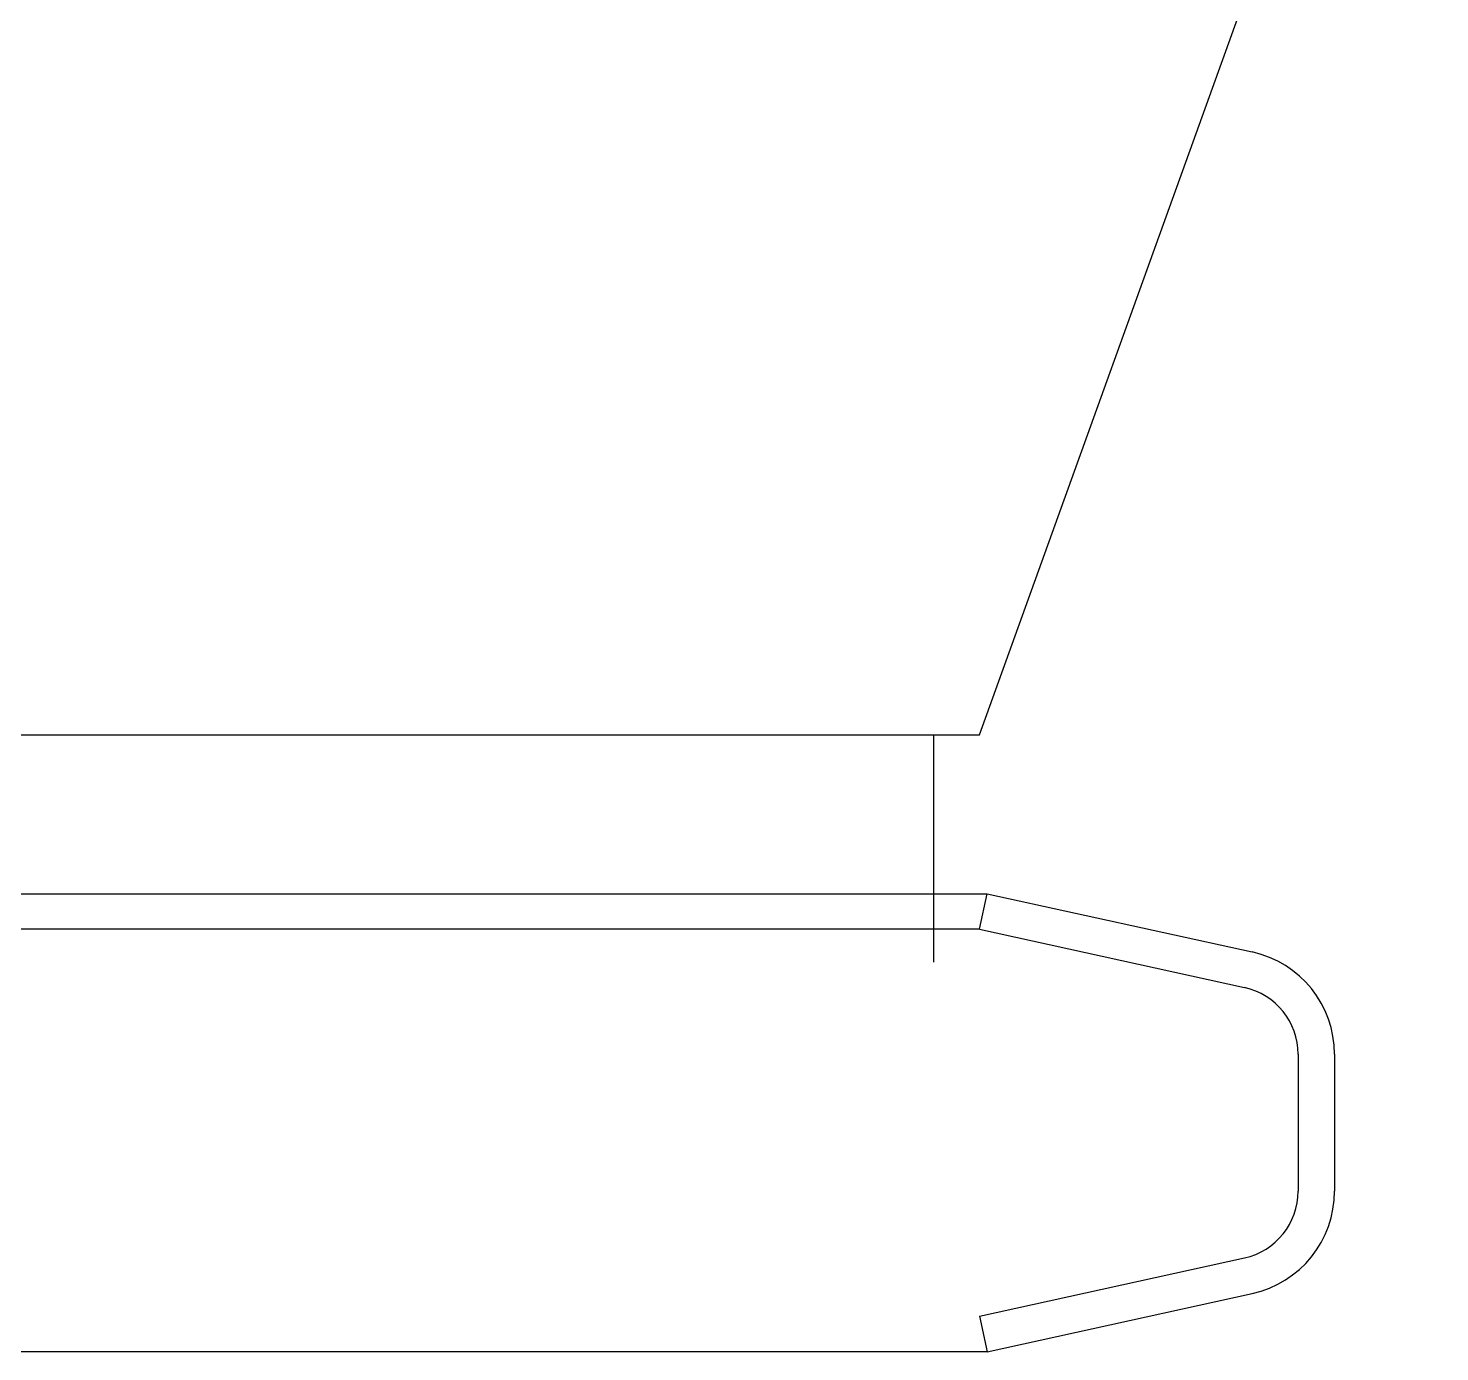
# Model space of a CAD drawing. Header units: millimetres. Extents: x 324 to 7054, y -67 to 2159.
# Drawn here: x 5472.2 to 5534.2, y 1065.9 to 1124 of the extents above; entities that cross this region are included whole.
import ezdxf

# ---------------------------------------------------------------- set-up
doc = ezdxf.new("R2010")
doc.units = ezdxf.units.MM
doc.header["$LTSCALE"] = 153.67
doc.layers.get('0').update_dxf_attribs({"linetype": 'CONTINUOUS'})
for name, color, linetype in [('02___PRT_ALL_AXES', 7, 'CONTINUOUS'), ('03___PRT_ALL_CURVES', 7, 'CONTINUOUS'), ('CONSTRUCTION_BODIES', 7, 'CONTINUOUS')]:
    doc.layers.add(name, color=color, linetype=linetype)

msp = doc.modelspace()

# ---------------------------------------------------------------- linework, layer by layer
at = {"linetype": 'ByBlock'}
for p, q in [((5514, 1092.97699), (5573.9482, 1259.24232)), ((5310, 1092.97699), (5514, 1092.97699))]:
    msp.add_line(p, q, dxfattribs=at)
at = {"layer": '02___PRT_ALL_AXES', "linetype": 'ByBlock'}
msp.add_line((5512, 1082.97699), (5512, 1092.97699), dxfattribs=at)
at = {"layer": '03___PRT_ALL_CURVES', "linetype": 'ByBlock'}
msp.add_line((5310, 1092.97699), (5514, 1092.97699), dxfattribs=at)
at = {"layer": 'CONSTRUCTION_BODIES', "linetype": 'ByBlock'}
for p, q in [((5415.5715, 1085.99234), (5514.34378, 1085.99234)), ((5514, 1084.42971), (5514.34378, 1085.99234)), ((5514.34378, 1085.99234), (5525.98837, 1083.43053)), ((5514, 1084.42971), (5415.5595, 1084.42971)), ((5514, 1084.42971), (5525.64459, 1081.8679)), ((5528, 1078.93797), (5528, 1072.92145)), ((5529.6, 1078.93797), (5529.6, 1072.92145)), ((5514, 1067.42971), (5525.64459, 1069.99152)), ((5514.34378, 1065.86708), (5525.98837, 1068.42889)), ((5514, 1067.42971), (5514.34378, 1065.86708)), ((5514.34378, 1065.86708), (5415.5715, 1065.86708))]:
    msp.add_line(p, q, dxfattribs=at)
for centre, radius, start, end in [((5525, 1078.93797), 4.6, 0.0000012, 77.5892651), ((5525, 1078.93797), 3, 0.0000009, 77.587529), ((5525, 1072.92145), 3, 282.4124683, 0.0000009), ((5525, 1072.92145), 4.6, 282.4107404, 0.0000012)]:
    msp.add_arc(centre, radius, start, end, dxfattribs=at)

doc.saveas('drawing.dxf')
